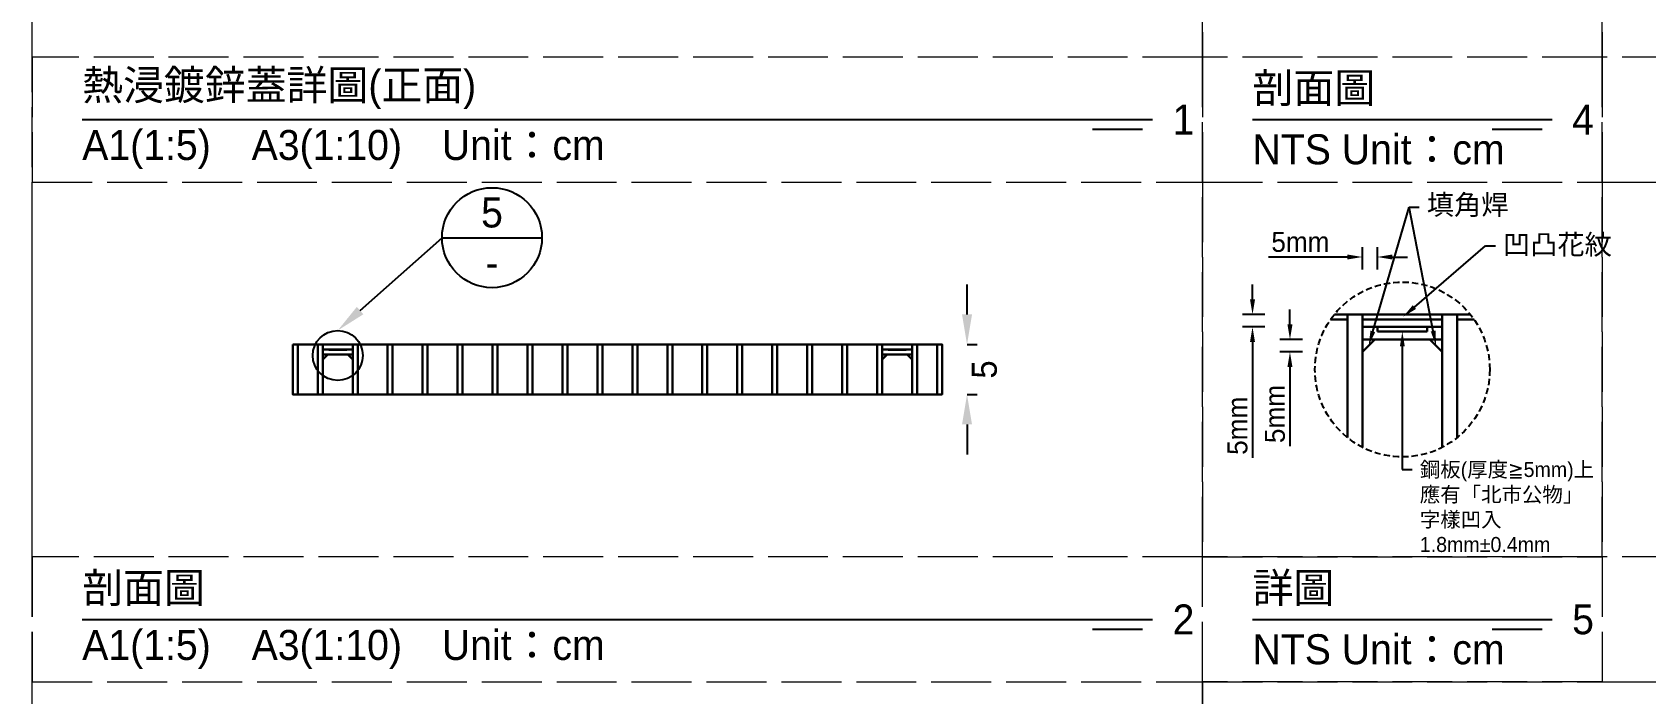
# Model space of a CAD drawing. Extents: x -2640 to 1802, y -2159 to 447.
# Drawn here: x -780 to -457, y -327.3 to -195.1 of the extents above; entities that cross this region are included whole.
import ezdxf
from ezdxf import colors
from ezdxf.entities.mleader import LeaderData, LeaderLine
from ezdxf.math import Vec2, Vec3

# ---------------------------------------------------------------- set-up
doc = ezdxf.new("R2010")
doc.units = 0
doc.header["$MEASUREMENT"] = 0
doc.linetypes.add('ACAD_ISO02W100', pattern=[15, 12, -3])
doc.linetypes.add('HIDDEN', pattern=[0.375, 0.25, -0.125])
doc.layers.add('一、4.基本-隱藏', color=9, linetype='ACAD_ISO02W100', lineweight=20, plot=False)
doc.layers.add('三、3.文字-註解文字', color=2, linetype='Continuous')
doc.layers.add('二、2.繪圖-施作項目', color=181, linetype='Continuous', lineweight=30)
doc.styles.add('次圖名(詳圖)', font='MS PGothic.ttf', dxfattribs={"height": 6})
doc.styles.add('註解文字', font='MS PGothic.ttf', dxfattribs={"height": 4})
doc.styles.add('註解文字(詳圖)', font='MS PGothic.ttf', dxfattribs={"height": 5})
doc.dimstyles.new('註解文字', dxfattribs={"dimtxt": 4, "dimasz": 3, "dimexe": 2, "dimexo": 5, "dimgap": 1, "dimtad": 2, "dimzin": 0, "dimdsep": 46, "dimtxsty": '註解文字', "dimcen": 0.1, "dimclrd": 144, "dimclre": 144, "dimclrt": 256, "dimadec": 0, "dimazin": 0, "dimtfac": 1, "dimtofl": 0, "dimtmove": 0, "dimatfit": 3, "dimfxlon": 1, "dimtolj": 1, "dimtzin": 0, "dimlwd": -1, "dimlwe": -1, "dimarcsym": 1})
doc.dimstyles.new('註解文字(詳圖)', dxfattribs={"dimtxt": 5, "dimasz": 6, "dimexe": 2, "dimexo": 5, "dimgap": 1, "dimtad": 2, "dimzin": 0, "dimdsep": 46, "dimtxsty": '註解文字(詳圖)', "dimcen": 0.1, "dimclrd": 144, "dimclre": 144, "dimclrt": 256, "dimadec": 0, "dimazin": 0, "dimtfac": 1, "dimtofl": 0, "dimtmove": 0, "dimatfit": 3, "dimfxlon": 1, "dimtolj": 1, "dimtzin": 0, "dimlwd": -1, "dimlwe": -1, "dimarcsym": 1})

# ---------------------------------------------------------------- blocks, each defined once
blk = doc.blocks.new('*D25')
at = {"layer": 'Defpoints', "color": 0, "transparency": 16777216}
for p in [(-597.85, -257.5), (-597.85, -267.5), (-592.85, -267.5)]:
    blk.add_point(p, dxfattribs=at)
at = {"layer": '三、3.文字-註解文字', "color": 144, "transparency": 16777216}
for p, q in [((-592.85, -251.5), (-592.85, -245.5)), ((-592.85, -257.5), (-590.85, -257.5)), ((-592.85, -267.5), (-590.85, -267.5)), ((-592.85, -273.5), (-592.85, -279.5))]:
    blk.add_line(p, q, dxfattribs=at)
for points in [[(-593.85, -251.5), (-591.85, -251.5), (-592.85, -257.5)], [(-593.85, -273.5), (-591.85, -273.5), (-592.85, -267.5)]]:
    blk.add_solid(points, dxfattribs=at)
at = {"layer": '三、3.文字-註解文字', "transparency": 16777216, "insert": (-589.35, -262.5), "char_height": 5, "attachment_point": 5, "rotation": 90, "style": '註解文字(詳圖)'}
blk.add_mtext('\\A1;5', dxfattribs=at)
blk = doc.blocks.new('*D27')
at = {"layer": 'Defpoints', "color": 0, "transparency": 16777216}
for p in [(-513.69, -240), (-513.69, -254), (-510.69, -254)]:
    blk.add_point(p, dxfattribs=at)
at = {"layer": '三、3.文字-註解文字', "color": 144, "transparency": 16777216}
for p, q in [((-513.69, -242.5), (-513.69, -238)), ((-510.69, -242.5), (-510.69, -238)), ((-516.69, -240), (-532.51, -240)), ((-507.69, -240), (-504.69, -240))]:
    blk.add_line(p, q, dxfattribs=at)
for points in [[(-516.69, -239.5), (-516.69, -240.5), (-513.69, -240)], [(-507.69, -239.5), (-507.69, -240.5), (-510.69, -240)]]:
    blk.add_solid(points, dxfattribs=at)
at = {"layer": '三、3.文字-註解文字', "transparency": 16777216, "insert": (-526.1, -237), "char_height": 4, "attachment_point": 5, "style": '註解文字'}
blk.add_mtext('\\A1;5mm', dxfattribs=at)
blk = doc.blocks.new('*D28')
at = {"layer": 'Defpoints', "color": 0, "transparency": 16777216}
for p in [(-535.69, -251.5), (-513.69, -251.5), (-513.69, -254)]:
    blk.add_point(p, dxfattribs=at)
at = {"layer": '三、3.文字-註解文字', "color": 144, "transparency": 16777216}
for p, q in [((-535.69, -248.5), (-535.69, -245.5)), ((-533.19, -251.5), (-537.69, -251.5)), ((-533.19, -254), (-537.69, -254)), ((-535.69, -257), (-535.69, -280.17))]:
    blk.add_line(p, q, dxfattribs=at)
for points in [[(-536.19, -248.5), (-535.19, -248.5), (-535.69, -251.5)], [(-536.19, -257), (-535.19, -257), (-535.69, -254)]]:
    blk.add_solid(points, dxfattribs=at)
at = {"layer": '三、3.文字-註解文字', "transparency": 16777216, "insert": (-538.69, -273.76), "char_height": 4, "attachment_point": 5, "rotation": 90, "style": '註解文字'}
blk.add_mtext('\\A1;5mm', dxfattribs=at)
blk = doc.blocks.new('*D29')
at = {"layer": 'Defpoints', "color": 0, "transparency": 16777216}
for p in [(-513.69, -256.5), (-528.19, -259), (-513.69, -259)]:
    blk.add_point(p, dxfattribs=at)
at = {"layer": '三、3.文字-註解文字', "color": 144, "transparency": 16777216}
for p, q in [((-528.19, -253.5), (-528.19, -250.5)), ((-525.69, -256.5), (-530.19, -256.5)), ((-525.69, -259), (-530.19, -259)), ((-528.19, -262), (-528.19, -277.82))]:
    blk.add_line(p, q, dxfattribs=at)
for points in [[(-528.69, -253.5), (-527.69, -253.5), (-528.19, -256.5)], [(-528.69, -262), (-527.69, -262), (-528.19, -259)]]:
    blk.add_solid(points, dxfattribs=at)
at = {"layer": '三、3.文字-註解文字', "transparency": 16777216, "insert": (-531.19, -271.41), "char_height": 4, "attachment_point": 5, "rotation": 90, "style": '註解文字'}
blk.add_mtext('\\A1;5mm', dxfattribs=at)

msp = doc.modelspace()

# ---------------------------------------------------------------- linework, layer by layer
at = {"layer": '一、4.基本-隱藏'}
for points in [[(-780, 0), (0, 0), (0, -507), (-780, -507)], [(-780, 0), (-545.693, 0), (-545.693, -200), (-780, -200)], [(-545.693, 0), (-465.693, 0), (-465.693, -200), (-545.693, -200)], [(-465.693, 0), (-299.693, 0), (-299.693, -200), (-465.693, -200)], [(-780, -225), (-545.693, -225), (-545.693, -200), (-780, -200)], [(-545.693, -225), (-465.693, -225), (-465.693, -200), (-545.693, -200)], [(-465.693, -225), (-299.693, -225), (-299.693, -200), (-465.693, -200)], [(-780, -225), (-545.693, -225), (-545.693, -300), (-780, -300)], [(-545.693, -225), (-465.693, -225), (-465.693, -300), (-545.693, -300)], [(-465.693, -225), (-299.693, -225), (-299.693, -300), (-465.693, -300)], [(-780, -325), (-545.693, -325), (-545.693, -300), (-780, -300)], [(-545.693, -300), (-465.693, -300), (-465.693, -325), (-545.693, -325)], [(-465.693, -325), (-299.693, -325), (-299.693, -300), (-465.693, -300)], [(-780, -325), (-545.693, -325), (-545.693, -482), (-780, -482)], [(-545.693, -325), (-365.693, -325), (-365.693, -482), (-545.693, -482)]]:
    msp.add_lwpolyline(points, close=True, dxfattribs=at)
at = {"layer": '三、3.文字-註解文字'}
for points in [[(-770, -212.5), (-555.693, -212.5)], [(-535.693, -212.5), (-475.693, -212.5)], [(-557.693, -214.5), (-567.693, -214.5)], [(-477.693, -214.5), (-487.693, -214.5)], [(-697.953, -236.135), (-677.953, -236.135)], [(-770, -312.5), (-555.693, -312.5)], [(-535.693, -312.5), (-475.693, -312.5)], [(-557.693, -314.5), (-567.693, -314.5)], [(-477.693, -314.5), (-487.693, -314.5)]]:
    msp.add_lwpolyline(points, dxfattribs=at)
for centre, radius in [((-687.953, -236.135), 10), ((-718.847, -259.7), 5)]:
    msp.add_circle(centre, radius, dxfattribs=at)
at = {"layer": '三、3.文字-註解文字', "linetype": 'HIDDEN', "ltscale": 5}
msp.add_circle((-505.693, -262.5), 17.5, dxfattribs=at)
at = {"layer": '二、2.繪圖-施作項目'}
for points in [[(-519.304, -251.5), (-492.083, -251.5)], [(-516.693, -251.5), (-516.693, -276.111)], [(-513.693, -251.5), (-513.693, -278.064)], [(-497.693, -251.5), (-497.693, -278.064)], [(-494.693, -251.5), (-494.693, -276.111)], [(-520.055, -252.5), (-516.693, -252.5)], [(-513.693, -252.5), (-497.693, -252.5)], [(-513.693, -254), (-497.693, -254)], [(-510.693, -254), (-500.693, -254)], [(-510.693, -254.9), (-510.693, -254)], [(-510.693, -254.9), (-500.693, -254.9)], [(-500.693, -254.9), (-500.693, -254)], [(-494.693, -252.5), (-491.332, -252.5)], [(-727.847, -257.5), (-727.847, -267.5)], [(-727.847, -257.5), (-597.847, -257.5)], [(-726.847, -257.5), (-726.847, -267.5)], [(-722.847, -257.5), (-722.847, -267.5)], [(-721.847, -257.5), (-721.847, -267.5)], [(-715.847, -257.5), (-715.847, -267.5)], [(-714.847, -257.5), (-714.847, -267.5)], [(-708.847, -257.5), (-708.847, -267.5)], [(-707.847, -257.5), (-707.847, -267.5)], [(-701.847, -257.5), (-701.847, -267.5)], [(-700.847, -257.5), (-700.847, -267.5)], [(-694.847, -257.5), (-694.847, -267.5)], [(-693.847, -257.5), (-693.847, -267.5)], [(-687.847, -257.5), (-687.847, -267.5)], [(-686.847, -257.5), (-686.847, -267.5)], [(-680.847, -257.5), (-680.847, -267.5)], [(-679.847, -257.5), (-679.847, -267.5)], [(-673.847, -257.5), (-673.847, -267.5)], [(-672.847, -257.5), (-672.847, -267.5)], [(-666.847, -257.5), (-666.847, -267.5)], [(-665.847, -257.5), (-665.847, -267.5)], [(-659.847, -257.5), (-659.847, -267.5)], [(-658.847, -257.5), (-658.847, -267.5)], [(-652.847, -257.5), (-652.847, -267.5)], [(-651.847, -257.5), (-651.847, -267.5)], [(-645.847, -257.5), (-645.847, -267.5)], [(-644.847, -257.5), (-644.847, -267.5)], [(-638.847, -257.5), (-638.847, -267.5)], [(-637.847, -257.5), (-637.847, -267.5)], [(-631.847, -257.5), (-631.847, -267.5)], [(-630.847, -257.5), (-630.847, -267.5)], [(-624.847, -257.5), (-624.847, -267.5)], [(-623.847, -257.5), (-623.847, -267.5)], [(-617.847, -257.5), (-617.847, -267.5)], [(-616.847, -257.5), (-616.847, -267.5)], [(-610.847, -257.5), (-610.847, -267.5)], [(-609.847, -257.5), (-609.847, -267.5)], [(-603.847, -257.5), (-603.847, -267.5)], [(-602.847, -257.5), (-602.847, -267.5)], [(-598.847, -257.5), (-598.847, -267.5)], [(-597.847, -257.5), (-597.847, -267.5)], [(-511.193, -256.5), (-513.693, -259)], [(-513.693, -256.5), (-497.693, -256.5)], [(-500.193, -256.5), (-497.693, -259)], [(-721.847, -258.5), (-715.847, -258.5)], [(-721.847, -259.5), (-715.847, -259.5)], [(-720.847, -259.5), (-721.847, -260.5)], [(-720.647, -258.5), (-717.047, -258.5)], [(-720.647, -258.58), (-720.647, -258.5)], [(-720.647, -258.58), (-717.047, -258.58)], [(-717.047, -258.58), (-717.047, -258.5)], [(-716.847, -259.5), (-715.847, -260.5)], [(-609.847, -258.5), (-603.847, -258.5)], [(-609.847, -259.5), (-603.847, -259.5)], [(-608.847, -259.5), (-609.847, -260.5)], [(-608.647, -258.5), (-605.047, -258.5)], [(-608.647, -258.58), (-608.647, -258.5)], [(-608.647, -258.58), (-605.047, -258.58)], [(-605.047, -258.58), (-605.047, -258.5)], [(-604.847, -259.5), (-603.847, -260.5)], [(-727.847, -267.5), (-597.847, -267.5)]]:
    msp.add_lwpolyline(points, dxfattribs=at)
msp.add_lwpolyline([(-727.847, -257.5), (-597.847, -257.5), (-597.847, -267.5), (-727.847, -267.5)], close=True, dxfattribs=at)

# ---------------------------------------------------------------- texts
at = {"layer": '三、3.文字-註解文字', "char_height": 6}
for s, width, gutter_width, insert, attachment_point, style in [('{\\fMS PGothic|b0|i0|c128|p34;熱浸鍍鋅蓋詳圖(正面)}', 109.33936, 15, (-770, -206.5), 4, '次圖名(詳圖)'), ('剖面圖', 30.14945, 15, (-535.693, -206.5), 4, '次圖名(詳圖)'), ('1', 3, 15, (-551.693, -212.5), 4, '次圖名(詳圖)'), ('4', 3, 15, (-471.693, -212.5), 4, '次圖名(詳圖)'), ('{\\fMS PGothic|b0|i0|c128|p34;A1(1:}5{\\fMS PGothic|b0|i0|c128|p34;)\u3000A3(1:}1{\\fMS PGothic|b0|i0|c128|p34;0)^IUnit：cm}', 136.03259, 15, (-770, -218.5), 4, '次圖名(詳圖)'), ('NTS{\\fMS PGothic|b0|i0|c128|p34; Unit：cm}', 93.26158, 15, (-535.693, -218.5), 4, '次圖名(詳圖)'), ('5', 6.60394, 25, (-687.953, -231.135), 5, '註解文字(詳圖)'), ('-', 6.60394, 25, (-687.953, -241.135), 5, '註解文字(詳圖)'), ('剖面圖', 109.33936, 15, (-770, -306.5), 4, '次圖名(詳圖)'), ('詳圖', 30.14945, 15, (-535.693, -306.5), 4, '次圖名(詳圖)'), ('2', 3, 15, (-551.693, -312.5), 4, '次圖名(詳圖)'), ('5', 3, 15, (-471.693, -312.5), 4, '次圖名(詳圖)'), ('{\\fMS PGothic|b0|i0|c128|p34;A1(1:}5{\\fMS PGothic|b0|i0|c128|p34;)\u3000A3(1:}1{\\fMS PGothic|b0|i0|c128|p34;0)^IUnit：cm}', 136.03259, 15, (-770, -318.5), 4, '次圖名(詳圖)'), ('NTS{\\fMS PGothic|b0|i0|c128|p34; Unit：cm}', 93.26158, 15, (-535.693, -318.5), 4, '次圖名(詳圖)')]:
    msp.add_mtext_dynamic_manual_height_columns(s, width=width, gutter_width=gutter_width, heights=[0], dxfattribs=dict(at, insert=insert, attachment_point=attachment_point, style=style))

# ---------------------------------------------------------------- dimensions: what is measured, and where the dimension line sits
at = {"layer": '三、3.文字-註解文字'}
for p1, p2, distance, text, dimstyle, picture, middle in [((-510.693, -254), (-513.693, -254), -14, '5mm', '註解文字', '*D27', (-526.102, -237)), ((-597.847, -257.5), (-597.847, -267.5), 5, '5', '註解文字(詳圖)', '*D25', (-589.347, -262.5)), ((-513.693, -256.5), (-513.693, -259), -14.5, '5mm', '註解文字', '*D29', (-531.193, -271.409))]:
    dim = msp.add_aligned_dim(p1=p1, p2=p2, distance=distance, text=text, dimstyle=dimstyle, dxfattribs=at)
    dim.commit()
    dim.dimension.update_dxf_attribs({"geometry": picture, "text_midpoint": middle})
dim = msp.add_linear_dim(base=(-535.693, -251.5), p1=(-513.693, -254), p2=(-513.693, -251.5), angle=90, text='5mm', dimstyle='註解文字', dxfattribs=at)
dim.commit()
dim.dimension.update_dxf_attribs({"geometry": '*D28', "text_midpoint": (-535.693, -273.761), "dimtype": 161})

# ---------------------------------------------------------------- leaders
ml = msp.add_multileader_mtext('Standard', dxfattribs=at)
ml.set_content('填角{\\fPMingLiU|b0|i0|c136|p18;焊}', color=256, style='註解文字')
ml.set_leader_properties(color=144, linetype='ByLayer', lineweight=-1)
ml.build(insert=Vec2(0, 0))
ml.multileader.update_dxf_attribs({"dogleg_length": 2, "arrow_head_size": 3})
ctx = ml.context
ctx.base_point, ctx.arrow_head_size, ctx.landing_gap_size, ctx.plane_origin = Vec3(-502.292, -230), 3, 1.5, Vec3(-486.96, -252.95)
notes = []
notes.append((ctx, [(0, (1, 1, 0), (-504.292, -230), (1, 0), 2, [(0, [(-512.443, -257.75)], 0, [])])]))
ctx.mtext.insert, ctx.mtext.flow_direction = Vec3(-500.792, -227.547), 5
ml = msp.add_multileader_mtext('Standard', dxfattribs=at)
ml.set_content('{\\fMS PGothic|b0|i0|c128|p34; }', color=256, style='註解文字')
ml.set_leader_properties(color=144, linetype='ByLayer', lineweight=-1)
ml.build(insert=Vec2(0, 0))
ml.multileader.update_dxf_attribs({"dogleg_length": 0, "arrow_head_size": 3})
ctx = ml.context
ctx.base_point, ctx.char_height, ctx.arrow_head_size, ctx.landing_gap_size, ctx.plane_origin = Vec3(-508.621, -230), 3, 3, 1.5, Vec3(-473.46, -252.95)
ctx.text_align_type = 2
notes.append((ctx, [(1, (1, 1, 0), (-504.292, -230), (-1, 0), 0, [(0, [(-498.943, -257.75)], 0, [])])]))
ctx.mtext.insert, ctx.mtext.alignment, ctx.mtext.flow_direction = Vec3(-505.792, -228.5), 3, 5
ml = msp.add_multileader_mtext('Standard', dxfattribs=at)
ml.set_content('{\\fMS PGothic|b0|i0|c128|p34; }', color=256, style='註解文字(詳圖)')
ml.set_leader_properties(color=144, linetype='ByLayer', lineweight=-1)
ml.build(insert=Vec2(0, 0))
ml.multileader.update_dxf_attribs({"dogleg_length": 0, "arrow_head_size": 6})
ctx = ml.context
ctx.base_point, ctx.char_height, ctx.arrow_head_size, ctx.landing_gap_size, ctx.plane_origin = Vec3(-697.953, -236.135), 5, 6, 3, Vec3(-718.847, -254.7)
notes.append((ctx, [(0, (1, 1, 0), (-697.953, -236.135), (1, 0), 0, [(0, [(-718.847, -254.7)], 0, [])])]))
ctx.mtext.insert, ctx.mtext.flow_direction = Vec3(-694.953, -233.635), 5
ml = msp.add_multileader_mtext('Standard', dxfattribs=at)
ml.set_content('凹凸花紋', color=256, style='註解文字')
ml.set_leader_properties(color=144, linetype='ByLayer', lineweight=-1)
ml.build(insert=Vec2(0, 0))
ml.multileader.update_dxf_attribs({"dogleg_length": 2, "arrow_head_size": 3})
ctx = ml.context
ctx.base_point, ctx.arrow_head_size, ctx.landing_gap_size, ctx.plane_origin = Vec3(-487.064, -237.772), 3, 1.5, Vec3(-486.96, -247.95)
notes.append((ctx, [(0, (1, 1, 0), (-489.064, -237.772), (1, 0), 2, [(0, [(-505.538, -251.96)], 0, [])])]))
ctx.mtext.insert, ctx.mtext.flow_direction = Vec3(-485.564, -235.499), 5
ml = msp.add_multileader_mtext('Standard', dxfattribs=at)
ml.set_content('{\\fMS PGothic|b0|i0|c128|p34;鋼板(厚度≧5mm)上應有「北市公物」字樣凹入1.8mm%%P0.4mm}', color=256, style='註解文字')
ml.set_leader_properties(color=144, linetype='ByLayer', lineweight=-1)
ml.build(insert=Vec2(0, 0))
ml.multileader.update_dxf_attribs({"dogleg_length": 2, "arrow_head_size": 3})
ctx = ml.context
ctx.base_point, ctx.char_height, ctx.arrow_head_size, ctx.landing_gap_size, ctx.plane_origin = Vec3(-503.693, -282.5), 3, 3, 1.5, Vec3(-538.6, -261.664)
notes.append((ctx, [(0, (1, 1, 0), (-505.693, -282.5), (1, 0), 2, [(0, [(-505.693, -254.9)], 0, [])])]))
ctx.mtext.insert, ctx.mtext.width, ctx.mtext.flow_direction = Vec3(-502.193, -281), 35.71327, 5
for ctx, leaders in notes:
    for number, flags, end, landing, length, lines in leaders:
        leader = LeaderData()
        leader.index, (leader.has_last_leader_line, leader.has_dogleg_vector, leader.attachment_direction) = number, flags
        leader.last_leader_point, leader.dogleg_vector, leader.dogleg_length = Vec3(end), Vec3(landing), length
        for number, points, colour, breaks in lines:
            line = LeaderLine()
            line.index, line.vertices, line.color, line.breaks = number, Vec3.list(points), colors.encode_raw_color(colour), breaks
            leader.lines.append(line)
        ctx.leaders.append(leader)

doc.saveas('drawing.dxf')
